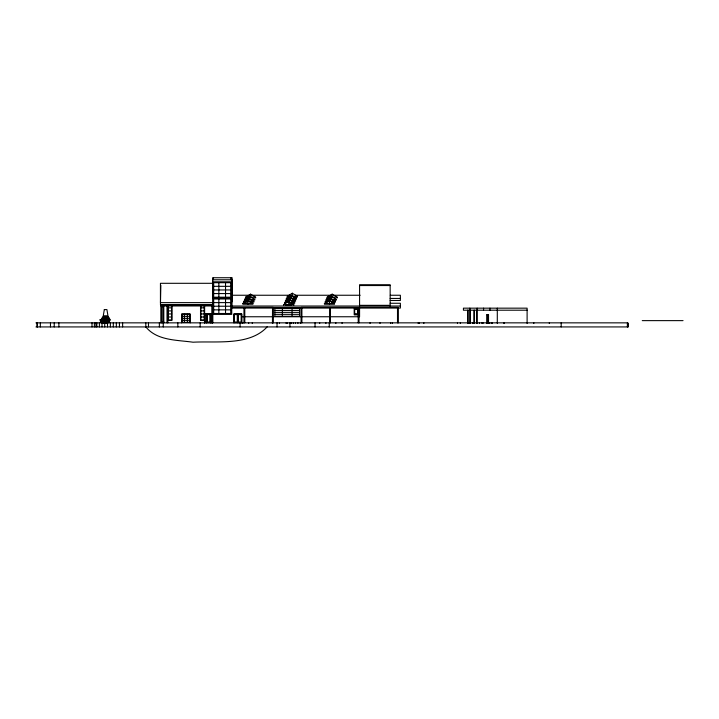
<?xml version="1.0" encoding="UTF-8"?>
<svg xmlns="http://www.w3.org/2000/svg" width="719" height="719" viewBox="0 0 719 719"><rect width="100%" height="100%" fill="white"/><g stroke="black" fill="none" stroke-linecap="round" stroke-linejoin="round"><path stroke-width="1.08" d="M212.644 302.888L212.644 322.849L212.644 277.732L232.138 277.732L232.138 281.812L212.644 281.812L212.644 298.268M230.916 279.772L230.916 277.732M267.234 326.786C249.79 346.037 216.392 340.941 193.034 342.208C176.856 339.916 156.859 340.752 145.75 326.786M245.521 298.026L245.521 297.208L250.572 294.152L255.622 297.208L255.622 298.026M246.635 300.102L244.622 300.102L244.622 299.284L249.664 296.219L254.715 299.284L254.715 300.102L250.679 300.102M246.761 302.16L243.732 302.16L243.732 301.351L248.774 298.286L253.825 301.351L253.825 302.16L249.79 302.16M242.824 303.418L247.875 300.362L252.917 303.418L252.917 304.236L242.824 304.236L242.824 303.418L252.917 303.418M289.299 297.1L287.276 297.1L287.276 296.282L292.327 293.217L297.369 296.282L297.369 297.1L293.334 297.1M288.391 299.167L286.369 299.167L286.369 298.349L291.42 295.293L296.471 298.349L296.471 299.167L292.426 299.167M287.483 301.234L285.47 301.234L285.47 300.425L290.512 297.36L295.563 300.425L295.563 301.234L291.528 301.234M284.58 303.301L284.58 302.483L289.622 299.428L294.673 302.483L294.673 303.301L290.638 303.301M283.672 305.377L283.672 304.559L288.723 301.495L293.765 304.559L293.765 305.377M327.118 298.026L327.118 297.208L332.169 294.152L337.22 297.208L337.22 298.026M329.239 300.102L326.21 300.102L326.21 299.284L331.261 296.219L336.312 299.284L336.312 300.102L332.268 300.102M327.343 302.16L325.321 302.16L325.321 301.351L330.372 298.286L335.422 301.351L335.422 302.16L331.378 302.16M324.422 303.418L329.464 300.362L334.515 303.418L334.515 304.236L324.422 304.236L324.422 303.418L334.515 303.418M212.644 279.772L232.138 279.772L231.725 305.332M212.644 283.304L160.445 283.304L160.445 302.636L212.644 302.636M160.849 285.326L160.445 304.676L212.644 304.676M359.572 285.542L390.156 285.542M213.678 286.324L230.7 286.324M213.678 289.955L230.7 289.955M213.678 293.577L230.7 293.577M231.725 295.248L249.601 295.248M251.83 295.248L289.802 295.248M295.392 295.248L331.126 295.248M333.364 295.248L360.165 295.248M390.318 295.248L400.375 295.248L400.375 300.479L390.156 300.479M287.276 296.282L291.312 296.282M297.369 296.282L292.327 296.282L292.327 293.217M245.521 297.208L249.565 297.208M255.622 297.208L250.572 297.208L250.572 294.152M327.118 297.208L331.153 297.208M337.22 297.208L332.169 297.208L332.169 294.152M212.644 298.088L231.743 298.088M286.369 298.349L290.413 298.349M296.471 298.349L291.42 298.349L291.42 295.293M390.156 298.439L400.375 298.439M244.622 299.284L248.657 299.284M254.715 299.284L249.664 299.284L249.664 296.219M326.21 299.284L329.239 299.284M336.312 299.284L331.261 299.284L331.261 296.219M285.47 300.425L288.499 300.425M295.563 300.425L290.512 300.425L290.512 297.36M243.732 301.351L246.761 301.351M253.825 301.351L248.774 301.351L248.774 298.286M325.321 301.351L329.365 301.351M335.422 301.351L330.372 301.351L330.372 298.286M213.678 302.609L230.7 302.609M284.58 302.483L287.609 302.483M289.622 302.483L294.673 302.483M212.644 303.229L212.833 314.158L210.712 314.158L210.712 322.642L212.545 322.642M390.156 303.265L400.375 303.265L400.375 308.065L231.725 308.065M283.672 304.559L293.765 304.559M160.849 305.144L212.644 305.144M285.695 305.377L291.752 305.377M359.572 305.332L390.156 305.332M160.849 305.89L161.263 305.09M211.835 305.952L161.667 305.952L161.667 322.849M231.725 306.024L400.375 306.024M213.678 306.231L230.7 306.231M231.725 307.373L273.22 307.373M301.261 307.373L398.317 307.373L398.317 322.849M168.219 307.84L171.616 307.84M200.862 307.84L204.259 307.84M398.317 307.939L397.499 307.939L397.499 322.849M213.678 309.862L230.7 309.862M527.108 310.204L463.431 310.204L463.431 308.163L527.108 308.163L527.108 323.469M274.847 310.428L299.58 310.428M168.219 310.896L171.616 310.896M200.862 310.896L204.259 310.896M274.847 312.379L299.58 312.379M168.219 313.942L171.616 313.942M200.862 313.942L204.259 313.942M204.484 313.951L212.644 313.951M204.591 314.158L206.425 314.158L206.425 322.642L204.591 322.642M212.644 314.374L231.743 314.374L231.725 281.812M274.847 314.329L299.58 314.329M487.051 314.778L488.489 314.778M182.141 316.342L189.717 316.342M103.042 316.531L108.183 316.531M102.889 316.773L108.344 316.773M241.782 316.755L359.572 316.755L359.572 307.373M168.219 316.998L171.616 316.998M200.862 316.998L204.259 316.998M102.242 317.573L108.991 317.573M101.685 318.292L109.549 318.292M182.141 318.346L189.717 318.346M101.334 319.128L109.899 319.128M99.851 319.578L110.106 319.578M109.558 320.027L110.016 320.027M167.878 320.395L171.958 320.395L171.958 305.503M182.141 320.35L189.717 320.35M204.6 320.395L200.52 320.395L200.52 305.503M99.995 320.629L109.962 320.629M642.256 320.629L683.05 320.629M100.399 321.609L109.558 321.609M108.218 321.77L109.549 321.77M162.943 321.869L163.797 321.869M101.046 322.445L108.991 322.489M35.95 322.849L627.975 322.849L627.975 326.929M101.945 323.092L107.913 323.092M627.975 323.469L628.118 326.929L35.95 326.929M161.919 305.827L163.375 307.094M627.372 322.849L627.372 326.929M561.503 322.849L561.503 323.469M561.179 322.849L561.179 326.929M549.307 322.849L549.307 323.469M533.822 322.849L533.822 323.469M504.477 322.849L504.477 323.469M504.352 322.849L504.352 323.469M504.046 322.849L504.046 323.469M497.296 308.163L497.296 323.469M492.039 322.849L492.039 323.469M491.922 322.849L491.922 323.469M489.963 308.163L489.963 310.204M489.738 322.849L489.738 323.469M488.525 323.469L488.525 314.571L487.024 314.571L487.024 323.469M488.318 314.571L488.318 323.469M487.734 315.192L487.734 322.642M487.662 314.778L487.662 323.262M487.221 314.571L487.221 323.469M483.554 308.163L483.554 310.204M483.006 322.849L483.006 323.469M481.973 322.849L481.973 323.469M479.456 322.849L479.456 323.469M477.155 308.163L477.155 323.469M476.625 310.204L476.625 323.469M474.378 310.204L474.378 323.469M473.965 310.204L473.965 323.469M473.426 322.849L473.426 323.469M472.554 322.849L472.554 323.469M470.307 310.204L470.307 323.469M469.893 310.204L469.893 323.469M469.84 308.163L469.84 310.204M469.534 322.849L469.534 323.469M468.069 310.204L468.069 323.469M467.656 310.204L467.656 323.469M460.313 322.849L460.313 323.469M457.455 322.849L457.455 323.469M423.851 322.849L423.851 323.469M419.348 322.849L419.348 323.469M418.215 322.849L418.215 323.469M392.367 322.849L392.367 323.469M390.66 322.849L390.66 323.469M390.156 306.285L390.156 284.724L359.572 284.724L359.572 306.285M380 322.849L380 323.469M370.051 322.849L370.051 323.469M359.015 322.849L359.015 307.939L358.206 307.939L358.206 322.849M342.073 322.849L342.073 323.469M335.854 322.849L335.854 323.469M330.461 322.849L330.461 307.939L329.644 307.939L329.644 322.849M329.464 300.362L329.464 304.236M329.257 322.849L329.257 326.929M325.905 322.849L325.905 323.469M319.694 322.849L319.694 323.469M315.039 322.849L315.039 326.929M301.899 322.849L301.899 307.939L272.528 307.939L272.438 323.469M301.081 307.939L301.081 322.849M300.416 322.849L300.416 323.469M297.927 322.849L297.927 323.469M295.446 322.849L295.446 323.469M293.325 322.849L293.325 323.469M292.058 308.478L292.058 316.279M291.222 322.849L291.222 323.469M289.919 322.849L289.919 326.929M289.622 299.428L289.622 303.301M288.723 301.495L288.723 305.377M287.357 322.849L287.357 323.469M286.117 322.849L286.153 323.469M282.369 308.478L282.369 316.279M279.493 322.849L279.493 323.469M277.04 322.849L277.04 326.929M273.346 307.939L273.346 322.849M252.261 322.849L252.261 323.469M248.702 322.849L248.702 323.469M247.875 300.362L247.875 304.236M244.784 322.849L244.784 307.939L243.966 307.939L243.966 322.849M242.707 322.849L242.707 323.469M241.782 322.849L241.782 313.951L233.828 313.951L233.828 322.849M240.092 322.849L240.092 326.929M237.908 314.158L237.908 322.642M237.701 314.158L237.701 322.642M231.913 282.01L231.913 301.881M225.532 282.693L225.532 297.208M225.532 298.978L225.532 313.493M218.855 282.693L218.855 297.208M218.855 298.978L218.855 313.493M213.462 277.732L213.462 279.772M211.835 304.676L211.835 322.849M210.604 313.951L210.604 322.849M206.524 313.951L206.524 322.849M204.6 305.503L204.591 322.849M204.484 305.854L204.484 322.849M204.259 305.8L204.259 320.045L200.862 320.045L200.862 305.8M200.161 322.849L200.161 326.929M190.184 322.849L190.184 313.852L181.682 313.852L181.682 322.849M187.416 314.338L187.416 322.355M184.441 314.338L184.441 322.355M177.836 322.849L177.836 326.929M171.616 305.8L171.616 320.045L168.219 320.045L168.219 305.8M167.878 305.503L167.878 322.849M167.024 305.827L167.024 322.849M163.797 305.791L163.797 322.849M163.258 322.849L163.258 326.929M162.943 305.827L162.943 322.849M160.849 304.676L160.849 322.849M159.366 322.849L159.366 326.929M148.474 322.849L148.474 326.929M145.813 322.849L145.813 326.929M122.625 322.849L122.625 326.929M119.444 322.849L119.444 326.929M116.334 322.849L116.334 326.929M113.314 322.849L113.314 326.929M110.367 322.849L110.367 326.929M107.508 322.849L107.508 326.929M104.722 322.849L104.722 326.929M102.017 322.849L102.017 326.929M99.393 322.849L99.393 326.929M96.849 322.849L96.849 326.929M95.915 322.849L95.915 326.929M94.387 322.849L94.387 326.929M92.005 322.849L92.005 326.929M58.877 322.849L58.877 326.929M54.231 322.849L54.231 326.929M50.474 322.849L50.474 326.929M40.336 322.849L40.336 326.929M37.289 322.849L37.289 326.929M37.091 322.849L37.091 326.929M104.327 309.574L103.266 315.794L107.958 315.794L106.906 309.574L104.327 309.574M230.7 282.693L213.678 282.693L213.678 297.208L230.7 297.208L230.7 282.693M230.7 298.978L213.678 298.978L213.678 313.493L230.7 313.493L230.7 298.978M299.58 308.478L274.847 308.478L274.847 316.279L299.58 316.279L299.58 308.478M357.99 308.613L354.233 308.613L354.233 314.859L357.99 314.859L357.99 308.613M357.729 308.927L354.503 308.927L354.503 314.239L357.729 314.239L357.729 308.927M357.604 309.116L354.62 309.116L354.62 314.05L357.604 314.05L357.604 309.116M210.406 314.158L206.73 314.158L206.73 322.642L210.406 322.642L210.406 314.158M241.584 314.158L234.034 314.158L234.034 322.642L241.584 322.642L241.584 314.158M189.717 314.338L182.141 314.338L182.141 322.355L189.717 322.355L189.717 314.338M206.218 314.571L204.789 314.571L204.789 322.022L206.218 322.022L206.218 314.571M209.993 314.571L207.135 314.571L207.135 322.022L209.993 322.022L209.993 314.571M212.339 314.571L210.91 314.571L210.91 322.022L212.339 322.022L212.339 314.571M237.297 314.571L234.439 314.571L234.439 322.022L237.297 322.022L237.297 314.571M241.171 314.571L238.322 314.571L238.322 322.022L241.171 322.022L241.171 314.571"/></g></svg>
